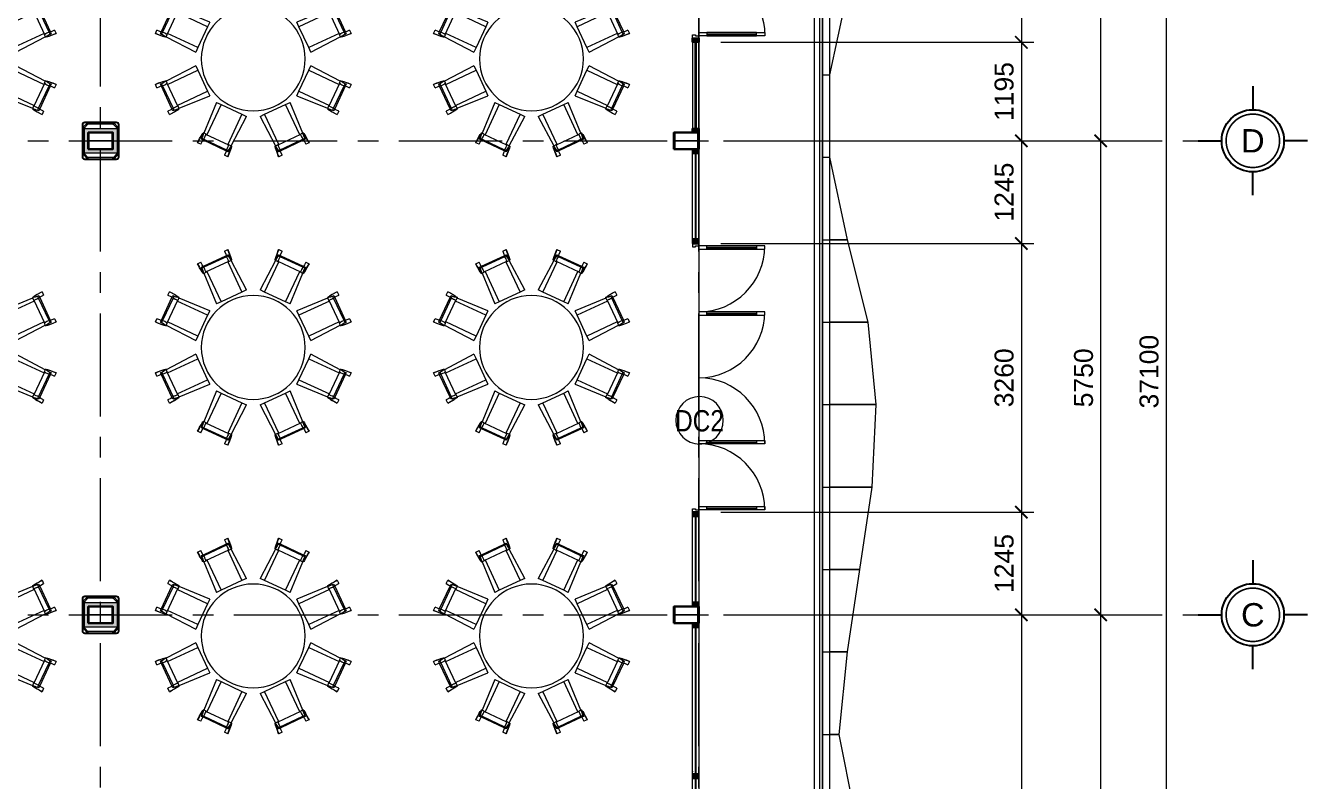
# Model space of a CAD drawing. Header units: millimetres. Extents: x 886808 to 1650903, y -1008069 to 230892.
# Drawn here: x 957260 to 972796, y -429440 to -420272 of the extents above; entities that cross this region are included whole.
import ezdxf
from ezdxf.enums import TextEntityAlignment as Align

# ---------------------------------------------------------------- set-up
doc = ezdxf.new("R2010")
doc.units = ezdxf.units.MM
for name, pattern in [('CENTER', [2, 1.25, -0.25, 0.25, -0.25]), ('CENTER2', [28.575, 19.05, -3.175, 3.175, -3.175]), ('CONTINOUS', [0])]:
    doc.linetypes.add(name, pattern=pattern)
doc.layers.get('0').update_dxf_attribs({"lineweight": 0})
for name, color, linetype, lineweight in [('03- Net Cua- 153', 153, 'Continuous', 9), ('04-Net thay', 150, 'Continuous', 20), ('8l NET TO', 8, 'Continuous', 9), ('A-GLAZ-CURT', 52, 'Continuous', 5), ('A-GLAZ-CWMG', 51, 'Continuous', 5), ('A-Wall', 113, 'Continuous', 30), ('A_Dim', 8, 'Continuous', 5), ('DS_Dim', 8, 'Continuous', 0), ('I-FURN', 252, 'Continuous', 5), ('M-HVAC-CDFF', 50, 'Continuous', 5), ('net truc', 250, 'CENTER2', 5), ('Text', 250, 'Continuous', 25), ('X-BT-MB-F1$0$SP-CỬA', 157, 'Continuous', 0)]:
    doc.layers.add(name, color=color, linetype=linetype, lineweight=lineweight)
doc.styles.add('Arial', font='arial.ttf', dxfattribs={"height": 253.361452})
doc.styles.add('OBAYASHI', font='ARIALN.TTF')
doc.styles.add('TIÊU ĐỀ', font='arial.ttf', dxfattribs={"height": 230})
doc.styles.add('TRUNG TIN', font='')
doc.styles.get('TRUNG TIN').set_extended_font_data('VNI-Helve-Condense')
doc.dimstyles.new('1-100', dxfattribs={"dimtxt": 230, "dimasz": 150, "dimexe": 150, "dimexo": 300, "dimgap": 90, "dimtad": 1, "dimdec": 0, "dimrnd": 5, "dimzin": 0, "dimtxsty": 'TIÊU ĐỀ', "dimblk": 'ARCHTICK', "dimcen": 100, "dimdle": 120, "dimclrd": 256, "dimclre": 256, "dimclrt": 2, "dimadec": 0, "dimazin": 0, "dimtfac": 1, "dimtdec": 0, "dimtix": 1, "dimtmove": 1, "dimatfit": 3, "dimldrblk": 'OPEN30', "dimfxl": 900, "dimtolj": 1, "dimtzin": 0, "dimlwd": 13, "dimlwe": 13, "dimarcsym": 1})

# ---------------------------------------------------------------- blocks, each defined once
blk = doc.blocks.new('_ArchTick')
at = {"color": 0, "linetype": 'ByBlock', "const_width": 0.15}
blk.add_lwpolyline([(-0.5, -0.5), (0.5, 0.5)], dxfattribs=at)
blk = doc.blocks.new('*D1428')
at = {"layer": 'A_Dim', "lineweight": 13, "transparency": 16777216}
for p, q in [((970292, -433290), (970292, -427300)), ((965719, -427420), (970442, -427420)), ((965719, -433170), (970442, -433170))]:
    blk.add_line(p, q, dxfattribs=at)
at = {"layer": 'Defpoints', "color": 0, "transparency": 16777216}
for p in [(965419, -427420), (970292, -427420), (965419, -433170)]:
    blk.add_point(p, dxfattribs=at)
at = {"layer": 'A_Dim', "lineweight": 13, "transparency": 16777216, "xscale": 150, "yscale": 150, "zscale": 150}
for p, rotation in [((970292, -427420), 90), ((970292, -433170), 270)]:
    blk.add_blockref('_ArchTick', p, dxfattribs=dict(at, rotation=rotation))
at = {"layer": 'A_Dim', "color": 2, "transparency": 16777216, "insert": (970084, -430295), "char_height": 230, "attachment_point": 5, "rotation": 90, "style": 'TIÊU ĐỀ'}
blk.add_mtext('\\A1;5750', dxfattribs=at)
blk = doc.blocks.new('_Open30')
at = {"color": 0, "linetype": 'ByBlock', "lineweight": -2}
for p, q in [((-1, 0.27), (0, 0)), ((0, 0), (-1, -0.27)), ((0, 0), (-1, 0))]:
    blk.add_line(p, q, dxfattribs=at)
blk = doc.blocks.new('*D1429')
at = {"layer": 'A_Dim', "lineweight": 13, "transparency": 16777216}
for p, q in [((970292, -427540), (970292, -421550)), ((965719, -421670), (970442, -421670)), ((965719, -427420), (970442, -427420))]:
    blk.add_line(p, q, dxfattribs=at)
at = {"layer": 'Defpoints', "color": 0, "transparency": 16777216}
for p in [(965419, -421670), (970292, -421670), (965419, -427420)]:
    blk.add_point(p, dxfattribs=at)
at = {"layer": 'A_Dim', "lineweight": 13, "transparency": 16777216, "xscale": 150, "yscale": 150, "zscale": 150}
for p, rotation in [((970292, -421670), 90), ((970292, -427420), 270)]:
    blk.add_blockref('_ArchTick', p, dxfattribs=dict(at, rotation=rotation))
at = {"layer": 'A_Dim', "color": 2, "transparency": 16777216, "insert": (970084, -424545), "char_height": 230, "attachment_point": 5, "rotation": 90, "style": 'TIÊU ĐỀ'}
blk.add_mtext('\\A1;5750', dxfattribs=at)
blk = doc.blocks.new('*D1430')
at = {"layer": 'A_Dim', "lineweight": 13, "transparency": 16777216}
for p, q in [((970292, -421790), (970292, -415800)), ((965719, -415920), (970442, -415920)), ((965719, -421670), (970442, -421670))]:
    blk.add_line(p, q, dxfattribs=at)
at = {"layer": 'Defpoints', "color": 0, "transparency": 16777216}
for p in [(965419, -415920), (970292, -415920), (965419, -421670)]:
    blk.add_point(p, dxfattribs=at)
at = {"layer": 'A_Dim', "lineweight": 13, "transparency": 16777216, "xscale": 150, "yscale": 150, "zscale": 150}
for p, rotation in [((970292, -415920), 90), ((970292, -421670), 270)]:
    blk.add_blockref('_ArchTick', p, dxfattribs=dict(at, rotation=rotation))
at = {"layer": 'A_Dim', "color": 2, "transparency": 16777216, "insert": (970084, -418795), "char_height": 230, "attachment_point": 5, "rotation": 90, "style": 'TIÊU ĐỀ'}
blk.add_mtext('\\A1;5750', dxfattribs=at)
blk = doc.blocks.new('*D1433')
at = {"layer": 'A_Dim', "lineweight": 13, "transparency": 16777216}
for p, q in [((965719, -405920), (971235, -405920)), ((971085, -405800), (971085, -443140)), ((965719, -443020), (971235, -443020))]:
    blk.add_line(p, q, dxfattribs=at)
at = {"layer": 'Defpoints', "color": 0, "transparency": 16777216}
for p in [(965419, -405920), (965419, -443020), (971085, -443020)]:
    blk.add_point(p, dxfattribs=at)
at = {"layer": 'A_Dim', "lineweight": 13, "transparency": 16777216, "xscale": 150, "yscale": 150, "zscale": 150}
for p, rotation in [((971085, -405920), 90), ((971085, -443020), 270)]:
    blk.add_blockref('_ArchTick', p, dxfattribs=dict(at, rotation=rotation))
at = {"layer": 'A_Dim', "color": 2, "transparency": 16777216, "insert": (970878, -424470), "char_height": 230, "attachment_point": 5, "rotation": 90, "style": 'TIÊU ĐỀ'}
blk.add_mtext('\\A1;37100', dxfattribs=at)
blk = doc.blocks.new('A$C77DE12EB')
at = {"transparency": 33554636}
for p, q in [((9372, 17700), (9372, 20700)), ((9285, 13700), (9285, 19700)), ((9285, 18700), (9285, 19700)), ((9372, 18700), (9585, 19700)), ((9285, 18700), (9372, 18700)), ((9285, 11700), (9285, 18700)), ((9372, 17700), (9372, 18700)), ((9285, 17700), (9372, 17700)), ((9372, 16700), (9372, 17700)), ((9585, 16700), (9372, 17700)), ((9285, 16700), (9372, 16700)), ((9285, 16700), (9585, 16700)), ((9372, 15700), (9372, 16700)), ((9585, 16700), (9372, 16700)), ((9835, 15700), (9585, 16700)), ((9285, 15700), (9372, 15700)), ((9285, 15700), (9835, 15700)), ((9372, 14700), (9372, 15700)), ((9835, 15700), (9372, 15700)), ((9935, 14700), (9835, 15700)), ((9285, 14700), (9372, 14700)), ((9285, 14700), (9935, 14700)), ((9935, 14700), (9372, 14700)), ((9372, 11700), (9372, 14700)), ((9885, 13700), (9935, 14700)), ((9285, 13700), (9885, 13700)), ((9285, 13700), (9372, 13700)), ((9285, 12700), (9285, 13700)), ((9885, 13700), (9372, 13700)), ((9735, 12700), (9885, 13700)), ((9285, 12700), (9372, 12700)), ((9285, 12700), (9735, 12700)), ((9285, 11700), (9285, 12700)), ((9735, 12700), (9372, 12700)), ((9585, 11700), (9735, 12700)), ((9285, 11700), (9585, 11700)), ((9285, 10700), (9285, 11700)), ((9285, 10700), (9285, 11700)), ((9285, 11700), (9372, 11700)), ((9372, 10700), (9372, 11700)), ((9585, 11700), (9372, 11700)), ((9485, 10700), (9585, 11700)), ((9285, 10700), (9372, 10700)), ((9285, 1700), (9285, 10700)), ((9285, 10700), (9485, 10700)), ((9485, 10700), (9372, 10700)), ((9372, 8200), (9372, 10700)), ((9685, 9700), (9485, 10700))]:
    blk.add_line(p, q, dxfattribs=at)
blk = doc.blocks.new('A$C0DD655ED')
at = {"layer": 'A_Dim', "transparency": 33554636}
h = blk.add_hatch(dxfattribs=at)
h.set_pattern_fill('ANGLE', color=256)
h.set_pattern_definition([(0, (4687050.9006, -31895392.7794), (0, 6.985), [5.08, -1.905]), (90, (4687050.9006, -31895392.7794), (-6.985, 4e-16), [5.08, -1.905])])
h.paths.add_polyline_path([(25, 375), (425, 375), (425, 75), (25, 75)])
h.paths.add_polyline_path([(75, 325), (375, 325), (375, 125), (75, 125)], flags=16)
at = {"layer": '03- Net Cua- 153', "linetype": 'Continuous', "transparency": 33554636}
for p, q in [((125, 442), (125, 450)), ((125, 442), (125, 450)), ((128, 442), (128, 450)), ((128, 442), (128, 450)), ((322, 442), (322, 450)), ((322, 442), (322, 450)), ((325, 442), (325, 450)), ((325, 442), (325, 450)), ((442, 325), (450, 325)), ((442, 322), (450, 322)), ((125, 8), (125, 0)), ((125, 8), (125, 0)), ((128, 8), (128, 0)), ((128, 8), (128, 0)), ((322, 8), (322, 0)), ((322, 8), (322, 0)), ((325, 8), (325, 0)), ((325, 8), (325, 0)), ((442, 128), (450, 128)), ((442, 125), (450, 125))]:
    blk.add_line(p, q, dxfattribs=at)
for points in [[(30, 0), (420, 0, 0.414214), (450, 30), (450, 420, 0.414214), (420, 450), (30, 450, 0.414214), (0, 420), (0, 30, 0.414214)], [(30, 8), (420, 8, 0.414214), (442, 30), (442, 420, 0.414214), (420, 442), (30, 442, 0.414214), (8, 420), (8, 30, 0.414214)]]:
    blk.add_lwpolyline(points, format="xyb", close=True, dxfattribs=at)
at = {"layer": 'A-GLAZ-CURT', "transparency": 33554636}
for points in [[(11, 389), (25, 389), (25, 375), (11, 375)], [(61, 442), (75, 442), (75, 428), (61, 428)], [(389, 442), (375, 442), (375, 428), (389, 428)], [(425, 389), (439, 389), (439, 375), (425, 375)], [(11, 75), (25, 75), (25, 61), (11, 61)], [(61, 8), (75, 8), (75, 22), (61, 22)], [(389, 8), (375, 8), (375, 22), (389, 22)], [(425, 75), (439, 75), (439, 61), (425, 61)]]:
    blk.add_lwpolyline(points, close=True, dxfattribs=at)
at = {"layer": 'A_Dim', "transparency": 33554636}
for points in [[(25, 375), (11, 389)], [(11, 375), (25, 389)], [(15, 389), (61, 438)], [(71, 428), (25, 379)], [(75, 428), (61, 442)], [(61, 428), (75, 442)], [(375, 428), (389, 442)], [(389, 428), (375, 442)], [(379, 428), (425, 379)], [(435, 389), (389, 438)], [(439, 375), (425, 389)], [(425, 375), (439, 389)], [(25, 61), (11, 75)], [(11, 61), (25, 75)], [(15, 61), (61, 12)], [(73, 20), (25, 71)], [(75, 22), (61, 8)], [(61, 22), (75, 8)], [(375, 22), (389, 8)], [(389, 22), (375, 8)], [(377, 20), (425, 71)], [(435, 61), (389, 12)], [(439, 61), (425, 75)], [(425, 61), (439, 75)]]:
    blk.add_lwpolyline(points, dxfattribs=at)
for points in [[(25, 61), (11, 61), (11, 389), (25, 389)], [(25, 375), (425, 375), (425, 75), (25, 75)], [(61, 442), (389, 442), (389, 428), (61, 428)], [(75, 325), (375, 325), (375, 125), (75, 125)], [(425, 61), (439, 61), (439, 389), (425, 389)], [(61, 8), (389, 8), (389, 22), (61, 22)]]:
    blk.add_lwpolyline(points, close=True, dxfattribs=at)
blk = doc.blocks.new('Cafeteria_Table_-_Round_3929 - 54_ Dia_-V26-MẶT BẰNG BỐ TRÍ TẦNG 2')
at = {"layer": 'I-FURN', "transparency": 33554636}
for p, q in [((-452, 986), (-179, 1113)), ((-174, 1101), (-446, 974)), ((-197, 1168), (-156, 1187)), ((-179, 1113), (-155, 1125)), ((-174, 1101), (-179, 1113)), ((-149, 1112), (-174, 1101)), ((-156, 1187), (-151, 1175)), ((-149, 1112), (-155, 1125)), ((460, 1125), (454, 1112)), ((478, 1101), (454, 1112)), ((455, 1175), (461, 1187)), ((460, 1125), (484, 1113)), ((461, 1187), (502, 1168)), ((484, 1113), (478, 1101)), ((751, 974), (478, 1101)), ((484, 1113), (757, 986)), ((-523, 1016), (-483, 1035)), ((-518, 1004), (-523, 1016)), ((-476, 975), (-452, 986)), ((-470, 962), (-476, 975)), ((-446, 974), (-470, 962)), ((-446, 974), (-452, 986)), ((-446, 974), (-452, 986)), ((-432, 942), (-434, 946)), ((-422, 917), (-146, 1046)), ((-157, 1040), (15, 672)), ((-145, 1044), (-143, 1042)), ((-143, 1042), (-112, 1057)), ((-131, 1086), (-124, 1079)), ((-122, 1078), (-121, 1079)), ((70, 697), (-117, 1055)), ((422, 1055), (235, 697)), ((290, 672), (462, 1040)), ((417, 1057), (448, 1042)), ((426, 1079), (427, 1078)), ((429, 1079), (436, 1086)), ((448, 1042), (450, 1044)), ((451, 1046), (726, 917)), ((739, 946), (737, 942)), ((757, 986), (751, 974)), ((757, 986), (751, 974)), ((775, 962), (751, 974)), ((757, 986), (781, 975)), ((781, 975), (775, 962)), ((788, 1035), (828, 1016)), ((828, 1016), (822, 1004)), ((-452, 898), (-421, 913)), ((-447, 901), (-294, 528)), ((-411, 922), (-239, 554)), ((544, 554), (715, 922)), ((598, 528), (752, 901)), ((725, 913), (757, 898)), ((-882, 635), (-863, 676)), ((-863, 676), (-851, 670)), ((-834, 604), (-823, 629)), ((-823, 629), (-810, 623)), ((-810, 623), (-821, 599)), ((15, 672), (-239, 554)), ((70, 697), (15, 672)), ((290, 672), (235, 697)), ((544, 554), (290, 672)), ((1115, 623), (1127, 629)), ((1126, 599), (1115, 623)), ((1127, 629), (1139, 604)), ((1156, 670), (1168, 676)), ((1168, 676), (1187, 635)), ((-961, 332), (-834, 604)), ((-821, 598), (-948, 326)), ((-893, 298), (-764, 574)), ((-834, 604), (-821, 599)), ((-834, 604), (-821, 598)), ((-793, 586), (-790, 585)), ((-401, 391), (-770, 563)), ((-767, 614), (-767, 616)), ((-760, 573), (-746, 605)), ((-376, 446), (-748, 599)), ((-239, 554), (-294, 528)), ((598, 528), (544, 554)), ((1053, 599), (680, 446)), ((1074, 563), (706, 391)), ((1050, 605), (1065, 573)), ((1069, 574), (1198, 298)), ((1072, 616), (1072, 614)), ((1094, 585), (1098, 586)), ((1126, 599), (1139, 604)), ((1126, 598), (1139, 604)), ((1253, 326), (1126, 598)), ((1139, 604), (1266, 332)), ((-1034, 309), (-1016, 349)), ((-972, 308), (-961, 332)), ((-961, 332), (-948, 326)), ((-948, 326), (-960, 302)), ((-401, 391), (-520, 138)), ((-376, 446), (-401, 391)), ((706, 391), (680, 446)), ((824, 138), (706, 391)), ((1253, 326), (1266, 332)), ((1265, 302), (1253, 326)), ((1266, 332), (1277, 308)), ((1320, 349), (1339, 309)), ((-1022, 303), (-1034, 309)), ((-972, 308), (-960, 302)), ((-927, 274), (-926, 274)), ((-908, 306), (-904, 304)), ((-904, 264), (-890, 296)), ((-902, 303), (-893, 298)), ((-902, 270), (-545, 83)), ((-890, 296), (-892, 297)), ((-520, 138), (-888, 309)), ((1192, 309), (824, 138)), ((850, 83), (1207, 270)), ((1194, 296), (1209, 264)), ((1196, 297), (1195, 296)), ((1231, 274), (1232, 274)), ((1265, 302), (1277, 308)), ((1339, 309), (1327, 303)), ((-520, 138), (-545, 83)), ((850, 83), (824, 138)), ((-545, -83), (-902, -270)), ((-888, -309), (-520, -138)), ((-545, -83), (-520, -138)), ((-520, -138), (-401, -391)), ((706, -391), (824, -138)), ((824, -138), (850, -83)), ((824, -138), (1192, -309)), ((1207, -270), (850, -83)), ((-1034, -309), (-1022, -303)), ((-1016, -349), (-1034, -309)), ((-960, -302), (-972, -308)), ((-961, -332), (-972, -308)), ((-960, -302), (-948, -326)), ((-926, -274), (-927, -274)), ((-904, -304), (-908, -306)), ((-890, -296), (-904, -264)), ((-893, -298), (-902, -303)), ((-764, -574), (-893, -298)), ((-892, -297), (-890, -296)), ((1198, -298), (1069, -574)), ((1209, -264), (1194, -296)), ((1195, -296), (1196, -297)), ((1232, -274), (1231, -274)), ((1253, -326), (1265, -302)), ((1277, -308), (1265, -302)), ((1277, -308), (1266, -332)), ((1339, -309), (1320, -349)), ((1327, -303), (1339, -309)), ((-948, -326), (-961, -332)), ((-834, -604), (-961, -332)), ((-948, -326), (-821, -598)), ((-770, -563), (-401, -391)), ((-748, -599), (-376, -446)), ((-401, -391), (-376, -446)), ((680, -446), (706, -391)), ((680, -446), (1053, -599)), ((706, -391), (1074, -563)), ((1126, -598), (1253, -326)), ((1266, -332), (1139, -604)), ((1266, -332), (1253, -326)), ((-821, -598), (-834, -604)), ((-821, -599), (-834, -604)), ((-823, -629), (-834, -604)), ((-821, -599), (-810, -623)), ((-767, -616), (-767, -614)), ((-746, -605), (-760, -573)), ((-294, -528), (-447, -901)), ((-239, -554), (-411, -922)), ((-294, -528), (-239, -554)), ((-239, -554), (15, -672)), ((290, -672), (544, -554)), ((544, -554), (598, -528)), ((715, -922), (544, -554)), ((752, -901), (598, -528)), ((1065, -573), (1050, -605)), ((1072, -614), (1072, -616)), ((1098, -586), (1094, -585)), ((1115, -623), (1126, -599)), ((1139, -604), (1126, -598)), ((1139, -604), (1126, -599)), ((1139, -604), (1127, -629)), ((-863, -676), (-882, -635)), ((-851, -670), (-863, -676)), ((-810, -623), (-823, -629)), ((15, -672), (-157, -1040)), ((-117, -1055), (70, -697)), ((15, -672), (70, -697)), ((235, -697), (290, -672)), ((235, -697), (422, -1055)), ((462, -1040), (290, -672)), ((1127, -629), (1115, -623)), ((1168, -676), (1156, -670)), ((1187, -635), (1168, -676)), ((-462, -920), (-463, -920)), ((-421, -913), (-452, -898)), ((-146, -1046), (-422, -917)), ((726, -917), (451, -1046)), ((757, -898), (725, -913)), ((768, -920), (767, -920)), ((-523, -1016), (-518, -1004)), ((-483, -1035), (-523, -1016)), ((-476, -975), (-470, -962)), ((-452, -986), (-476, -975)), ((-470, -962), (-446, -974)), ((-452, -986), (-446, -974)), ((-452, -986), (-446, -974)), ((-179, -1113), (-452, -986)), ((-446, -974), (-174, -1101)), ((-143, -1042), (-145, -1044)), ((-112, -1057), (-143, -1042)), ((448, -1042), (417, -1057)), ((450, -1044), (448, -1042)), ((478, -1101), (751, -974)), ((757, -986), (484, -1113)), ((751, -974), (775, -962)), ((751, -974), (757, -986)), ((751, -974), (757, -986)), ((781, -975), (757, -986)), ((775, -962), (781, -975)), ((828, -1016), (788, -1035)), ((822, -1004), (828, -1016)), ((-156, -1187), (-197, -1168)), ((-179, -1113), (-174, -1101)), ((-155, -1125), (-179, -1113)), ((-174, -1101), (-149, -1112)), ((-151, -1175), (-156, -1187)), ((-155, -1125), (-149, -1112)), ((454, -1112), (478, -1101)), ((454, -1112), (460, -1125)), ((461, -1187), (455, -1175)), ((484, -1113), (460, -1125)), ((502, -1168), (461, -1187)), ((478, -1101), (484, -1113))]:
    blk.add_line(p, q, dxfattribs=at)
at = {"layer": 'I-FURN', "transparency": 33554636, "flags": 128}
for points in [[(-197, 1168), (-182, 1133), (-174, 1115)], [(-174, 1101), (-160, 1073), (-153, 1060)], [(-121, 1079), (-122, 1087), (-125, 1101), (-132, 1123), (-143, 1152), (-156, 1187)], [(-155, 1125), (-142, 1102), (-131, 1087)], [(-151, 1175), (-135, 1136), (-124, 1104), (-116, 1081), (-111, 1065), (-111, 1057)], [(-111, 1057), (-115, 1058), (-122, 1068), (-134, 1086), (-149, 1112)], [(416, 1057), (416, 1065), (420, 1081), (428, 1104), (440, 1136), (455, 1175)], [(454, 1112), (439, 1086), (427, 1068), (420, 1058), (416, 1057)], [(461, 1187), (447, 1152), (437, 1123), (430, 1101), (426, 1087), (426, 1079)], [(436, 1087), (446, 1102), (460, 1125)], [(458, 1060), (465, 1073), (478, 1101)], [(478, 1115), (486, 1133), (502, 1168)], [(-523, 1016), (-505, 983), (-490, 956), (-478, 937), (-469, 925), (-463, 920)], [(-453, 898), (-459, 903), (-468, 916), (-481, 938), (-498, 967), (-518, 1004)], [(-457, 983), (-466, 1001), (-483, 1035)], [(-463, 920), (-461, 922), (-463, 932), (-468, 950), (-476, 975)], [(-470, 962), (-460, 934), (-454, 913), (-451, 901), (-453, 898)], [(-146, 1046), (-152, 1057), (-154, 1060)], [(-151, 1056), (-151, 1054), (-148, 1049)], [(458, 1060), (456, 1057), (451, 1046)], [(452, 1049), (455, 1054), (456, 1056)], [(758, 898), (756, 901), (758, 913), (765, 934), (775, 962)], [(822, 1004), (802, 967), (786, 938), (773, 916), (763, 903), (758, 898)], [(788, 1035), (771, 1001), (762, 983)], [(781, 975), (772, 950), (767, 932), (766, 922), (768, 920)], [(768, 920), (773, 925), (782, 937), (794, 956), (810, 983), (828, 1016)], [(-421, 913), (-421, 915), (-425, 926)], [(730, 926), (726, 915), (726, 913)], [(-882, 635), (-848, 618), (-831, 609)], [(-767, 616), (-772, 621), (-785, 630), (-804, 642), (-830, 657), (-863, 676)], [(-851, 670), (-815, 650), (-785, 633), (-764, 620), (-751, 611), (-746, 606)], [(-823, 629), (-797, 620), (-780, 615), (-770, 613)], [(-746, 606), (-749, 604), (-761, 606), (-781, 612), (-810, 623)], [(1050, 606), (1056, 611), (1069, 620), (1090, 633), (1119, 650), (1156, 670)], [(1115, 623), (1086, 612), (1066, 606), (1054, 604), (1050, 606)], [(1168, 676), (1135, 657), (1109, 642), (1089, 630), (1077, 621), (1072, 616)], [(1074, 613), (1085, 615), (1102, 620), (1127, 629)], [(1135, 609), (1153, 618), (1187, 635)], [(-776, 579), (-774, 578), (-763, 574), (-761, 573)], [(1066, 573), (1068, 574), (1079, 578)], [(-963, 326), (-981, 334), (-1016, 349)], [(-908, 306), (-921, 313), (-948, 326)], [(1253, 326), (1226, 313), (1212, 306)], [(1320, 349), (1286, 334), (1267, 326)], [(-1034, 309), (-999, 295), (-970, 285), (-949, 278), (-934, 274), (-927, 274)], [(-905, 264), (-913, 264), (-928, 268), (-952, 276), (-983, 288), (-1022, 303)], [(-927, 277), (-934, 284), (-949, 294), (-972, 308)], [(-960, 302), (-933, 286), (-915, 275), (-906, 267), (-905, 264)], [(-896, 300), (-902, 303), (-903, 303)], [(1198, 298), (1209, 304), (1213, 306)], [(1209, 304), (1207, 303), (1201, 300)], [(1327, 303), (1288, 288), (1257, 276), (1233, 268), (1217, 264), (1210, 264)], [(1210, 264), (1211, 267), (1220, 275), (1238, 286), (1265, 302)], [(1277, 308), (1254, 294), (1239, 284), (1231, 277)], [(1232, 274), (1239, 274), (1254, 278), (1275, 285), (1304, 295), (1339, 309)], [(-927, -274), (-934, -274), (-949, -278), (-970, -285), (-999, -295), (-1034, -309)], [(-1022, -303), (-983, -288), (-952, -276), (-928, -268), (-913, -264), (-905, -264)], [(-972, -308), (-949, -294), (-934, -284), (-927, -277)], [(-905, -264), (-906, -267), (-915, -275), (-933, -286), (-960, -302)], [(-948, -326), (-921, -313), (-908, -306)], [(-903, -303), (-902, -303), (-896, -300)], [(1213, -306), (1209, -304), (1198, -298)], [(1201, -300), (1207, -303), (1209, -304)], [(1265, -302), (1238, -286), (1220, -275), (1211, -267), (1210, -264)], [(1210, -264), (1217, -264), (1233, -268), (1257, -276), (1288, -288), (1327, -303)], [(1212, -306), (1226, -313), (1253, -326)], [(1231, -277), (1239, -284), (1254, -294), (1277, -308)], [(1339, -309), (1304, -295), (1275, -285), (1254, -278), (1239, -274), (1232, -274)], [(-1016, -349), (-981, -334), (-963, -326)], [(1267, -326), (1286, -334), (1320, -349)], [(-831, -609), (-848, -618), (-882, -635)], [(-863, -676), (-830, -657), (-804, -642), (-785, -630), (-772, -621), (-767, -616)], [(-746, -606), (-751, -611), (-764, -620), (-785, -633), (-815, -650), (-851, -670)], [(-770, -613), (-780, -615), (-797, -620), (-823, -629)], [(-810, -623), (-781, -612), (-761, -606), (-749, -604), (-746, -606)], [(-790, -585), (-793, -586), (-795, -587)], [(-761, -573), (-763, -574), (-774, -578), (-776, -579)], [(1050, -606), (1054, -604), (1066, -606), (1086, -612), (1115, -623)], [(1156, -670), (1119, -650), (1090, -633), (1069, -620), (1056, -611), (1050, -606)], [(1079, -578), (1068, -574), (1066, -573)], [(1072, -616), (1077, -621), (1089, -630), (1109, -642), (1135, -657), (1168, -676)], [(1127, -629), (1102, -620), (1085, -615), (1074, -613)], [(1187, -635), (1153, -618), (1135, -609)], [(-463, -920), (-469, -925), (-478, -937), (-490, -956), (-505, -983), (-523, -1016)], [(-518, -1004), (-498, -967), (-481, -938), (-468, -916), (-459, -903), (-453, -898)], [(-476, -975), (-468, -950), (-463, -932), (-461, -922)], [(-453, -898), (-451, -901), (-454, -913), (-460, -934), (-470, -962)], [(-426, -928), (-425, -926), (-421, -915), (-421, -913)], [(726, -913), (726, -915), (730, -926), (731, -928)], [(775, -962), (765, -934), (758, -913), (756, -901), (758, -898)], [(758, -898), (763, -903), (773, -916), (786, -938), (802, -967), (822, -1004)], [(766, -922), (767, -932), (772, -950), (781, -975)], [(828, -1016), (810, -983), (794, -956), (782, -937), (773, -925), (768, -920)], [(-483, -1035), (-466, -1001), (-457, -983)], [(-434, -947), (-434, -946), (-432, -942)], [(-153, -1060), (-160, -1073), (-174, -1101)], [(-156, -1187), (-143, -1152), (-132, -1123), (-125, -1101), (-122, -1087), (-121, -1079)], [(-121, -1079), (-124, -1079), (-131, -1087), (-142, -1102), (-155, -1125)], [(-154, -1060), (-152, -1057), (-146, -1046)], [(-148, -1049), (-151, -1054), (-151, -1056)], [(-111, -1057), (-111, -1065), (-116, -1081), (-124, -1104), (-135, -1136), (-151, -1175)], [(-149, -1112), (-134, -1086), (-122, -1068), (-115, -1058), (-111, -1057)], [(455, -1175), (440, -1136), (428, -1104), (420, -1081), (416, -1065), (416, -1057)], [(416, -1057), (420, -1058), (427, -1068), (439, -1086), (454, -1112)], [(460, -1125), (446, -1102), (436, -1087), (429, -1079), (426, -1079)], [(426, -1079), (426, -1087), (430, -1101), (437, -1123), (447, -1152), (461, -1187)], [(451, -1046), (456, -1057), (458, -1060)], [(456, -1056), (455, -1054), (452, -1049)], [(478, -1101), (465, -1073), (458, -1060)], [(737, -942), (739, -946), (739, -947)], [(762, -983), (771, -1001), (788, -1035)], [(-174, -1115), (-182, -1133), (-197, -1168)], [(502, -1168), (486, -1133), (478, -1115)]]:
    blk.add_lwpolyline(points, dxfattribs=at)
at = {"layer": 'I-FURN', "transparency": 33554636}
for start, end in [(0, 180), (180, 0)]:
    blk.add_arc((152, 0), 630, start, end, dxfattribs=at)
for centre, major_axis, start_param, end_param in [((-833, 1797), (-412, 884), 3.410964, 3.51126), ((-833, 1797), (-412, 884), 3.23382, 3.401937), ((1137, 1797), (412, 884), 2.881248, 3.049365), ((1137, 1797), (412, 884), 2.771925, 2.872221), ((-1644, 985), (-884, 412), 2.771925, 2.865674), ((-1644, 985), (-884, 412), 2.881248, 3.049365), ((1949, 985), (884, 412), 3.23382, 3.401937), ((1949, 985), (884, 412), 3.417511, 3.51126), ((-1644, -985), (884, 412), 0.269372, 0.369668), ((-1644, -985), (884, 412), 0.092227, 0.260344), ((1949, -985), (-884, 412), 6.022841, 6.190958), ((1949, -985), (-884, 412), 5.913518, 6.013814), ((-833, -1797), (412, 884), 6.022841, 6.190958), ((1137, -1797), (-412, 884), 0.092227, 0.260344), ((-833, -1797), (412, 884), 5.913518, 6.013814), ((1137, -1797), (-412, 884), 0.269372, 0.369668)]:
    blk.add_ellipse(centre, major_axis=major_axis, ratio=0.007077, start_param=start_param, end_param=end_param, dxfattribs=at)
blk = doc.blocks.new('A$C6383743D')
at = {"layer": 'I-FURN', "transparency": 33554636}
for p in [(12167, 17385, 0), (15743, 17385, 0), (19115, 17385, 0), (12167, 13885, 0), (15743, 13885, 0), (19115, 13885, 0), (12167, 10385, 0), (15743, 10385, 0), (19115, 10385, 0)]:
    blk.add_blockref('Cafeteria_Table_-_Round_3929 - 54_ Dia_-V26-MẶT BẰNG BỐ TRÍ TẦNG 2', p, dxfattribs=at)
blk = doc.blocks.new('so thu tu bac thang')
at = {"ltscale": 300}
blk.add_circle((37.7, 0), 125, dxfattribs=at)
at = {"style": 'OBAYASHI'}
blk.add_attdef('SO_THU_TU_BAC_THANG', (-91.5, -138.5), '', height=300, dxfattribs=at)
blk = doc.blocks.new('*D1291')
at = {"layer": 'A_Dim', "lineweight": 13, "transparency": 16777216}
for p, q in [((969329, -417045), (969329, -420595)), ((965681, -417165), (969479, -417165)), ((965686, -420475), (969479, -420475))]:
    blk.add_line(p, q, dxfattribs=at)
at = {"layer": 'Defpoints', "color": 0, "transparency": 16777216}
for p in [(965381, -417165, 0), (965386, -420475), (969329, -420475)]:
    blk.add_point(p, dxfattribs=at)
at = {"layer": 'A_Dim', "lineweight": 13, "transparency": 16777216, "xscale": 150, "yscale": 150, "zscale": 150}
for p, rotation in [((969329, -417165), 90), ((969329, -420475), 270)]:
    blk.add_blockref('_ArchTick', p, dxfattribs=dict(at, rotation=rotation))
at = {"layer": 'A_Dim', "color": 2, "transparency": 16777216, "insert": (969121, -418820), "char_height": 230, "attachment_point": 5, "rotation": 90, "style": 'TIÊU ĐỀ'}
blk.add_mtext('\\A1;3310', dxfattribs=at)
blk = doc.blocks.new('*D1292')
at = {"layer": 'A_Dim', "lineweight": 13, "transparency": 16777216}
for p, q in [((969329, -420355), (969329, -421790)), ((965686, -420475), (969479, -420475)), ((965944, -421670), (969479, -421670))]:
    blk.add_line(p, q, dxfattribs=at)
at = {"layer": 'Defpoints', "color": 0, "transparency": 16777216}
for p in [(965386, -420475), (965644, -421670), (969329, -421670)]:
    blk.add_point(p, dxfattribs=at)
at = {"layer": 'A_Dim', "lineweight": 13, "transparency": 16777216, "xscale": 150, "yscale": 150, "zscale": 150}
for p, rotation in [((969329, -420475), 90), ((969329, -421670), 270)]:
    blk.add_blockref('_ArchTick', p, dxfattribs=dict(at, rotation=rotation))
at = {"layer": 'A_Dim', "color": 2, "transparency": 16777216, "insert": (969121, -421072), "char_height": 230, "attachment_point": 5, "rotation": 90, "style": 'TIÊU ĐỀ'}
blk.add_mtext('\\A1;1195', dxfattribs=at)
blk = doc.blocks.new('*D1293')
at = {"layer": 'A_Dim', "lineweight": 13, "transparency": 16777216}
for p, q in [((969329, -421550), (969329, -423035)), ((965944, -421670), (969479, -421670)), ((965686, -422915), (969479, -422915))]:
    blk.add_line(p, q, dxfattribs=at)
at = {"layer": 'Defpoints', "color": 0, "transparency": 16777216}
for p in [(965644, -421670), (965386, -422915), (969329, -422915)]:
    blk.add_point(p, dxfattribs=at)
at = {"layer": 'A_Dim', "lineweight": 13, "transparency": 16777216, "xscale": 150, "yscale": 150, "zscale": 150}
for p, rotation in [((969329, -421670), 90), ((969329, -422915), 270)]:
    blk.add_blockref('_ArchTick', p, dxfattribs=dict(at, rotation=rotation))
at = {"layer": 'A_Dim', "color": 2, "transparency": 16777216, "insert": (969121, -422292), "char_height": 230, "attachment_point": 5, "rotation": 90, "style": 'TIÊU ĐỀ'}
blk.add_mtext('\\A1;1245', dxfattribs=at)
blk = doc.blocks.new('*D1294')
at = {"layer": 'A_Dim', "lineweight": 13, "transparency": 16777216}
for p, q in [((969329, -422795), (969329, -426295)), ((965686, -422915), (969479, -422915)), ((965686, -426175), (969479, -426175))]:
    blk.add_line(p, q, dxfattribs=at)
at = {"layer": 'Defpoints', "color": 0, "transparency": 16777216}
for p in [(965386, -422915), (965386, -426175), (969329, -426175)]:
    blk.add_point(p, dxfattribs=at)
at = {"layer": 'A_Dim', "lineweight": 13, "transparency": 16777216, "xscale": 150, "yscale": 150, "zscale": 150}
for p, rotation in [((969329, -422915), 90), ((969329, -426175), 270)]:
    blk.add_blockref('_ArchTick', p, dxfattribs=dict(at, rotation=rotation))
at = {"layer": 'A_Dim', "color": 2, "transparency": 16777216, "insert": (969121, -424545), "char_height": 230, "attachment_point": 5, "rotation": 90, "style": 'TIÊU ĐỀ'}
blk.add_mtext('\\A1;3260', dxfattribs=at)
blk = doc.blocks.new('*D1295')
at = {"layer": 'A_Dim', "lineweight": 13, "transparency": 16777216}
for p, q in [((969329, -426055), (969329, -427540)), ((965686, -426175), (969479, -426175)), ((966360, -427420), (969479, -427420))]:
    blk.add_line(p, q, dxfattribs=at)
at = {"layer": 'Defpoints', "color": 0, "transparency": 16777216}
for p in [(965386, -426175), (966060, -427420), (969329, -427420)]:
    blk.add_point(p, dxfattribs=at)
at = {"layer": 'A_Dim', "lineweight": 13, "transparency": 16777216, "xscale": 150, "yscale": 150, "zscale": 150}
for p, rotation in [((969329, -426175), 90), ((969329, -427420), 270)]:
    blk.add_blockref('_ArchTick', p, dxfattribs=dict(at, rotation=rotation))
at = {"layer": 'A_Dim', "color": 2, "transparency": 16777216, "insert": (969121, -426797), "char_height": 230, "attachment_point": 5, "rotation": 90, "style": 'TIÊU ĐỀ'}
blk.add_mtext('\\A1;1245', dxfattribs=at)
blk = doc.blocks.new('*D1296')
at = {"layer": 'A_Dim', "lineweight": 13, "transparency": 16777216}
for p, q in [((969329, -427300), (969329, -433290)), ((966360, -427420), (969479, -427420)), ((969088, -433170), (969479, -433170))]:
    blk.add_line(p, q, dxfattribs=at)
at = {"layer": 'Defpoints', "color": 0, "transparency": 16777216}
for p in [(966060, -427420), (968788, -433170), (969329, -433170)]:
    blk.add_point(p, dxfattribs=at)
at = {"layer": 'A_Dim', "lineweight": 13, "transparency": 16777216, "xscale": 150, "yscale": 150, "zscale": 150}
for p, rotation in [((969329, -427420), 90), ((969329, -433170), 270)]:
    blk.add_blockref('_ArchTick', p, dxfattribs=dict(at, rotation=rotation))
at = {"layer": 'A_Dim', "color": 2, "transparency": 16777216, "insert": (969121, -430295), "char_height": 230, "attachment_point": 5, "rotation": 90, "style": 'TIÊU ĐỀ'}
blk.add_mtext('\\A1;5750', dxfattribs=at)
blk = doc.blocks.new('Rectangular Mullion - 50x75mm-6290178-MẶT BẰNG TƯỜNG ĐIỂN HÌNH TẦNG 2_ TẦNG 4')
at = {"layer": 'A-GLAZ-CWMG'}
blk.add_hatch(color=256, dxfattribs=at).paths.add_polyline_path([(25, -37.5), (-25, -37.5), (-25, 37.5), (25, 37.5)], flags=0)
at = {"layer": 'A-GLAZ-CWMG', "lineweight": 25}
for p, q in [((-25, 37.5), (25, 37.5)), ((-25, -37.5), (-25, 37.5)), ((25, 37.5), (25, -37.5)), ((25, -37.5), (-25, -37.5))]:
    blk.add_line(p, q, dxfattribs=at)
blk = doc.blocks.new('*U1455')
at = {"layer": 'X-BT-MB-F1$0$SP-CỬA'}
for p, q in [((100, -50), (700, -50)), ((100, -850), (700, -850)), ((100, -2410), (700, -2410)), ((100, -3210), (700, -3210))]:
    blk.add_line(p, q, dxfattribs=at)
for points in [[(-75, 0), (-75, -40), (-40, -40), (-40, -30), (0, -30), (0, 0)], [(0, -30), (0, -70), (800, -70), (800, -30)], [(700, -30), (700, -70), (100, -70), (100, -30)], [(0, -830), (0, -870), (800, -870), (800, -830)], [(700, -830), (700, -870), (100, -870), (100, -830)], [(0, -2430), (0, -2390), (800, -2390), (800, -2430)], [(700, -2390), (700, -2430), (100, -2430), (100, -2390)], [(-75, -3260), (-75, -3220), (-40, -3220), (-40, -3230), (0, -3230), (0, -3260)], [(0, -3230), (0, -3190), (800, -3190), (800, -3230)], [(700, -3190), (700, -3230), (100, -3230), (100, -3190)]]:
    blk.add_lwpolyline(points, close=True, dxfattribs=at)
at = {"layer": 'X-BT-MB-F1$0$SP-CỬA', "ltscale": 100}
for centre, start, end in [((0, -30), 270, 360), ((0, -830), 270, 360), ((0, -2430), 360, 90), ((0, -3230), 360, 90)]:
    blk.add_arc(centre, 800, start, end, dxfattribs=at)
blk = doc.blocks.new('cc')
at = {"layer": 'A-GLAZ-CURT', "transparency": 33554636}
blk.add_lwpolyline([(222569, 39756), (222287, 39756), (222287, 39659), (222278, 39659), (222278, 39859), (222287, 39859), (222287, 39762), (222569, 39762), (222569, 39859), (222578, 39859), (222578, 39659), (222569, 39659)], close=True, dxfattribs=at)
at = {"layer": 'A-Wall', "transparency": 33554636}
blk.add_lwpolyline([(222278, 39659), (222578, 39659), (222578, 39859), (222278, 39859)], close=True, dxfattribs=at)
blk = doc.blocks.new('*U900')
for p, q in [((0, 7), (0, 4)), ((-7, 0), (-4, 0)), ((7, 0), (4, 0)), ((0, -7), (0, -4))]:
    blk.add_line(p, q)
blk.add_circle((0, 0), 4)
at = {"layer": 'net truc', "color": 4, "linetype": 'CONTINOUS', "ltscale": 0.08, "const_width": 0.208}
blk.add_lwpolyline([(3.43, -0.02, 0.414214), (0.02, 3.43, 2.414214), (3.43, -0.02, 0.24166)], format="xyb", dxfattribs=at)
at = {"color": 7, "style": 'Arial', "flags": 8}
blk.add_attdef('DETAIL#', text='', height=3, dxfattribs=at).set_placement((0, 0), align=Align.MIDDLE_CENTER)

msp = doc.modelspace()

# ---------------------------------------------------------------- linework, layer by layer
at = {"transparency": 33554636}
msp.add_line((965418.6, -411019.7), (965418.6, -438919.7), dxfattribs=at)
msp.add_lwpolyline([(965418.6, -438919.7), (965720.6, -438919.7, 0.4142136), (966920.6, -437719.7), (966920.6, -412219.7, 0.4142136), (965720.6, -411019.7), (965418.6, -411019.7)], format="xyb", dxfattribs=at)
at = {"layer": '03- Net Cua- 153', "transparency": 33554636}
for points in [[(965376.1, -421519.7), (965376.1, -420474.7), (965386.1, -420474.7), (965386.1, -421519.7)], [(965376.1, -421819.7), (965376.1, -422864.7), (965386.1, -422864.7), (965386.1, -421819.7)], [(965376.1, -426224.7), (965376.1, -427269.7), (965386.1, -427269.7), (965386.1, -426224.7)]]:
    msp.add_lwpolyline(points, close=True, dxfattribs=at)
at = {"layer": '03- Net Cua- 153', "transparency": 33554636, "elevation": 0}
for points in [[(965376.1, -427569.7), (965376.1, -429353.1), (965386.1, -429353.1), (965386.1, -427569.7)], [(965376.1, -429403.1), (965376.1, -431186.4), (965386.1, -431186.4), (965386.1, -429403.1)]]:
    msp.add_lwpolyline(points, close=True, dxfattribs=at)
at = {"layer": '04-Net thay', "transparency": 33554636, "elevation": 0}
for points in [[(965343.6, -421569.7), (965418.6, -421569.7), (965418.6, -420424.7), (965343.6, -420424.7)], [(965418.6, -422914.7), (965343.6, -422914.7), (965343.6, -421769.7), (965418.6, -421769.7)], [(965418.6, -427319.7), (965343.6, -427319.7), (965343.6, -426174.7), (965418.6, -426174.7)]]:
    msp.add_lwpolyline(points, close=True, dxfattribs=at)
at = {"layer": '04-Net thay', "transparency": 33554636}
msp.add_lwpolyline([(965418.6, -433069.7), (965343.6, -433069.7), (965343.6, -427519.7), (965418.6, -427519.7)], close=True, dxfattribs=at)
at = {"layer": '8l NET TO', "color": 251, "linetype": 'CENTER', "ltscale": 1000, "true_color": 0x636466, "transparency": 33554636}
for p, q in [((958168.6, -447012.7), (958168.6, -401855.7)), ((965418.6, -447012.7), (965418.6, -401855.7)), ((941785.5, -421669.7), (971474.1, -421669.7)), ((941785.5, -427419.7), (971474.1, -427419.7))]:
    msp.add_line(p, q, dxfattribs=at)
at = {"layer": 'A_Dim', "transparency": 33554636}
msp.add_point((965343.6, -429319.7, 0), dxfattribs=at)
at = {"layer": 'M-HVAC-CDFF', "transparency": 33554636}
msp.add_lwpolyline([(965418.6, -438819.7), (965720.6, -438819.7, 0.4142136), (966820.6, -437719.7), (966820.6, -412219.7, 0.4142136), (965720.6, -411119.7), (965438.6, -411119.7), (965438.6, -411059.7), (965720.6, -411059.7, -0.4142136), (966880.6, -412219.7), (966880.6, -437719.7, -0.4142136), (965720.6, -438879.7), (965418.6, -438879.7)], format="xyb", dxfattribs=at)

# ---------------------------------------------------------------- block references
at = {"transparency": 33554636}
ref = msp.add_blockref('so thu tu bac thang', (965515.8, -425060), dxfattribs=dict(at, xscale=-2.304000000003725, yscale=2.304000000003725, zscale=2.304, rotation=359.9999999985525))
ref.add_attrib('SO_THU_TU_BAC_THANG', 'DC2', dxfattribs={"height": 258, "style": 'TRUNG TIN'}).set_placement((965428, -425194.9), align=Align.CENTER)
at = {"layer": '03- Net Cua- 153', "transparency": 33554636, "xscale": -1, "rotation": 180}
msp.add_blockref('*U1455', (965418.6, -420424.7), dxfattribs=at)
at = {"layer": '03- Net Cua- 153', "transparency": 33554636, "extrusion": (0, 0, -1), "xscale": -1, "rotation": 90}
for p in [(-965381.1, -420449.7, 0), (-965381.1, -421544.7, 0)]:
    msp.add_blockref('Rectangular Mullion - 50x75mm-6290178-MẶT BẰNG TƯỜNG ĐIỂN HÌNH TẦNG 2_ TẦNG 4', p, dxfattribs=at)
at = {"layer": '03- Net Cua- 153', "transparency": 33554636, "extrusion": (0, 0, -1), "rotation": 90}
for p in [(-965381.1, -421794.7, 0), (-965381.1, -422889.7, 0), (-965381.1, -426199.7, 0), (-965381.1, -427294.7, 0), (-965381.1, -427544.7), (-965381.1, -429378.1)]:
    msp.add_blockref('Rectangular Mullion - 50x75mm-6290178-MẶT BẰNG TƯỜNG ĐIỂN HÌNH TẦNG 2_ TẦNG 4', p, dxfattribs=at)
at = {"layer": '03- Net Cua- 153', "transparency": 33554636}
msp.add_blockref('*U1455', (965418.6, -422914.7), dxfattribs=at)
at = {"layer": 'A_Dim', "transparency": 33554636}
for name, p in [('A$C77DE12EB', (957636.3, -439569.7)), ('A$C0DD655ED', (957943.6, -421894.7)), ('A$C0DD655ED', (957943.6, -427644.7))]:
    msp.add_blockref(name, p, dxfattribs=at)
at = {"layer": 'A_Dim'}
msp.add_blockref('A$C6383743D', (944124.5, -438061.4, 0), dxfattribs=at)
at = {"layer": 'DS_Dim', "transparency": 33554636}
for p in [(735740.3, -461428.7), (742840.3, -461428.7), (735740.3, -467178.7), (742840.3, -467178.7)]:
    msp.add_blockref('cc', p, dxfattribs=at)
at = {"layer": 'Text', "transparency": 33554636, "xscale": 94.41941626506186, "yscale": 94.41941626506186, "zscale": 94.41941626506186}
for p, values in [((972135, -421669.7), {'DETAIL#': 'D'}), ((972135, -427419.7), {'DETAIL#': 'C'})]:
    msp.add_blockref('*U900', p, dxfattribs=at).add_auto_attribs(values)

# ---------------------------------------------------------------- dimensions: what is measured, and where the dimension line sits
at = {"layer": 'A_Dim', "transparency": 33554636}
for base, p1, p2, picture, middle in [((971085.2, -443019.7), (965418.6, -405919.7), (965418.6, -443019.7), '*D1433', (970877.7, -424469.7)), ((970291.6, -415919.7), (965418.6, -421669.7), (965418.6, -415919.7), '*D1430', (970084.2, -418794.7)), ((970291.6, -421669.7), (965418.6, -427419.7), (965418.6, -421669.7), '*D1429', (970084.2, -424544.7)), ((970291.6, -427419.7), (965418.6, -433169.7), (965418.6, -427419.7), '*D1428', (970084.2, -430294.7))]:
    dim = msp.add_linear_dim(base=base, p1=p1, p2=p2, angle=90, dimstyle='1-100', override={"dimscale": 1}, dxfattribs=at)
    dim.commit()
    dim.dimension.update_dxf_attribs({"geometry": picture, "text_midpoint": middle})
at = {"layer": 'A_Dim'}
for base, p1, p2, picture, middle in [((969328.5, -420474.7), (965381.1, -417164.7, 0), (965386.1, -420474.7), '*D1291', (969121, -418819.7)), ((969328.5, -421669.7), (965386.1, -420474.7), (965644, -421669.7), '*D1292', (969121.1, -421072.2)), ((969328.5, -422914.7), (965644, -421669.7), (965386.1, -422914.7), '*D1293', (969121.1, -422292.2)), ((969328.5, -426174.7), (965386.1, -422914.7), (965386.1, -426174.7), '*D1294', (969121, -424544.7)), ((969328.5, -427419.7), (965386.1, -426174.7), (966060, -427419.7), '*D1295', (969121.1, -426797.2)), ((969328.5, -433169.7), (966060, -427419.7), (968787.5, -433169.7), '*D1296', (969121.1, -430294.7))]:
    dim = msp.add_linear_dim(base=base, p1=p1, p2=p2, angle=90, dimstyle='1-100', dxfattribs=at)
    dim.commit()
    dim.dimension.update_dxf_attribs({"geometry": picture, "text_midpoint": middle})

doc.saveas('drawing.dxf')
